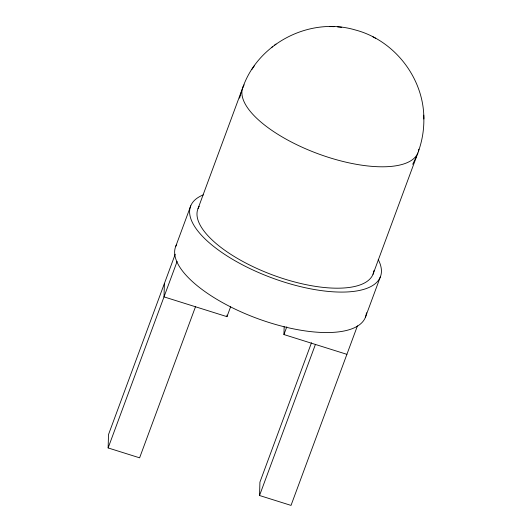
<?xml version="1.0" encoding="UTF-8"?>
<svg xmlns="http://www.w3.org/2000/svg" width="532" height="532" viewBox="0 0 532 532"><rect width="100%" height="100%" fill="white"/><g stroke="black" fill="none" stroke-linecap="round" stroke-linejoin="round"><path stroke-width="0.8" d="M195.49 306.764L139.61 457.826L108.129 447.937L108.508 434.571L175.221 254.223M164.388 283.509L164.009 296.876L226.971 316.66L230.675 306.638M226.971 316.66L227.018 315.084M357.451 325.823L291.024 505.4L259.543 495.511L259.922 482.145L311.479 342.768M346.897 354.339L283.935 334.555L284.161 326.695M239.6 98.141L241.056 92.694M418.418 151.414C422.328 140.488 424.204 128.81 423.811 117.206M175.779 246.276L190.749 205.818M108.129 447.937L177.123 261.425M198.037 208.557L242.944 87.168M283.935 334.555L286.788 326.848M259.543 495.511L315.416 344.45M372.992 274.319L417.899 152.93M365.318 317.518L380.287 277.059M243.004 87.022C258.579 42.893 310.342 16.592 355.163 29.925C394.451 40.113 424.071 78.304 423.858 118.975M416.263 157.007L412.699 164.295M251.769 69.566L254.642 65.356M271.333 47.641L272.756 46.55M274.618 45.12L276.002 44.07M329.421 26.6L331.263 26.627M332.36 26.64L334.049 26.667M337.587 26.873L339.429 27.059M340.041 27.119L341.71 27.285M372.932 36.834L374.076 37.453M374.408 37.619L375.725 38.331M423.738 115.125L423.791 116.874M378.225 259.556A101.246 38.909 20.3 0 1 272.078 277.95A101.246 38.909 20.3 0 1 203.271 194.885M366.422 312.756A101.246 38.909 20.3 0 1 259.151 319.16A101.246 38.909 20.3 0 1 176.71 244.401M418.857 149.186A93.459 35.917 20.3 0 1 318.329 153.868A93.459 35.917 20.3 0 1 244.141 84.881M373.956 270.575A93.459 35.917 20.3 0 1 273.421 275.257A93.459 35.917 20.3 0 1 199.234 206.27"/></g></svg>
